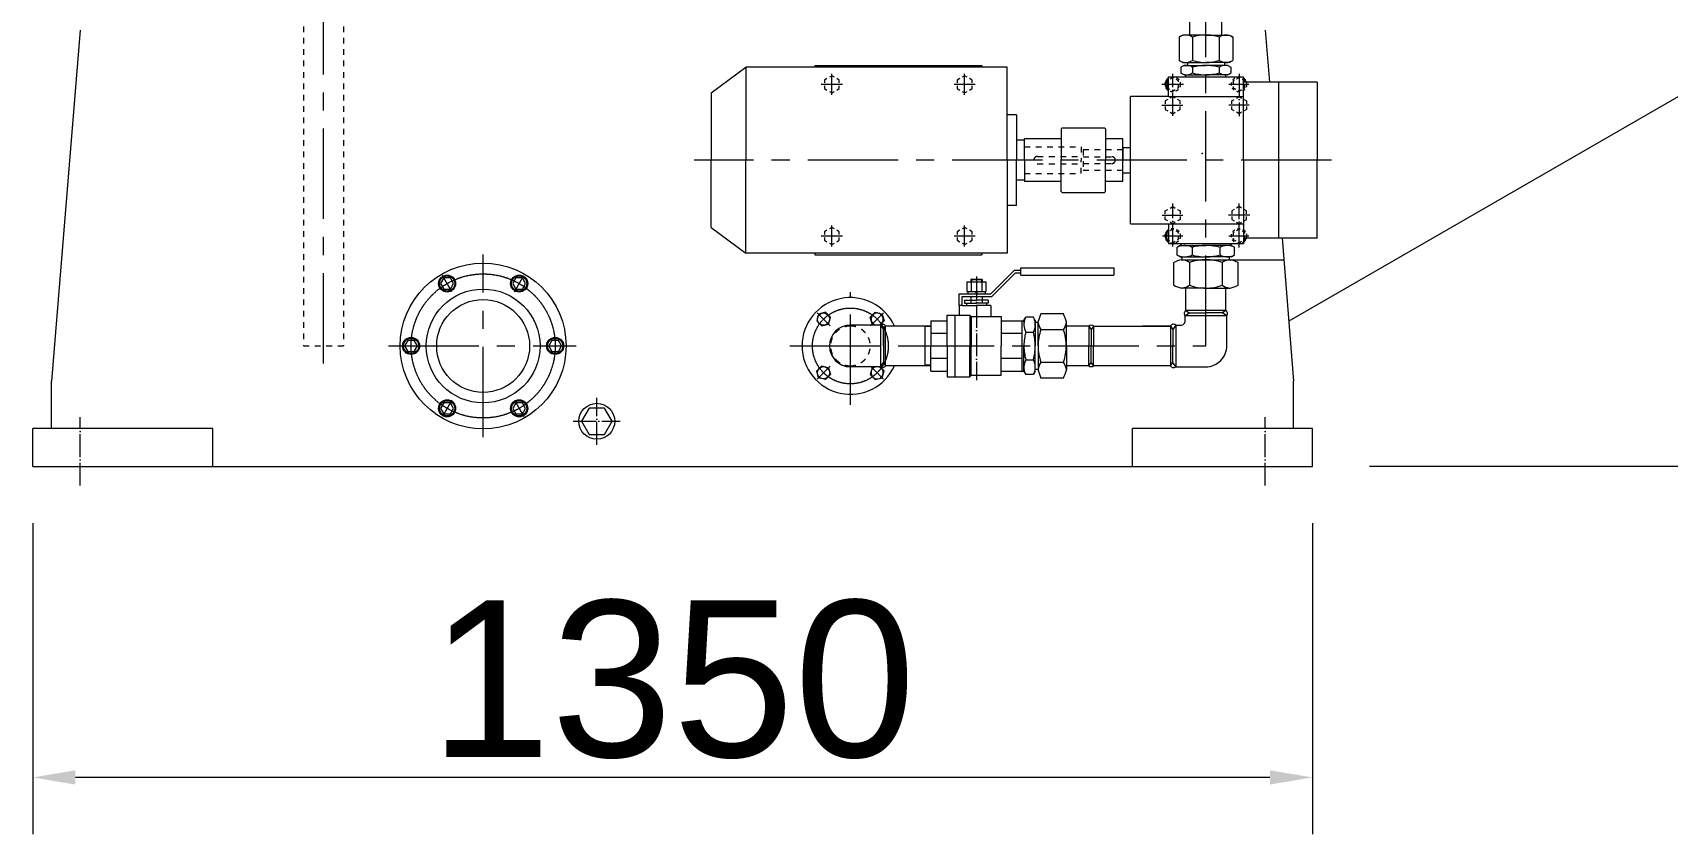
# Model space of a CAD drawing. Header units: millimetres. Extents: x 2 to 805233, y 2 to 613512.
# Drawn here: x 146850 to 190645, y 87445 to 108925 of the extents above; entities that cross this region are included whole.
import ezdxf

# ---------------------------------------------------------------- set-up
doc = ezdxf.new("R2010")
doc.units = ezdxf.units.MM
doc.header["$LTSCALE"] = 25.4
for name, pattern in [('ACAD_ISO04W100', [30, 24, -3, 0, -3]), ('CENTER', [50.8, 31.75, -6.35, 6.35, -6.35]), ('CHAIN', [0.7087, 0.4724, -0.0591, 0.1181, -0.0591]), ('EB_DASH', [6, 3, -3])]:
    doc.linetypes.add(name, pattern=pattern)
doc.layers.get('Defpoints').update_dxf_attribs({"lineweight": 5})
doc.layers.add('CAXA0', color=7, linetype='Continuous', lineweight=5)
doc.layers.add('CAXA1', color=5, linetype='CENTER', lineweight=5)
doc.styles.add('Roman', font='arial.ttf')
doc.styles.get("Standard").update_dxf_attribs({"font": 'arial.ttf'})
doc.dimstyles.new('ISO-25', dxfattribs={"dimscale": 30, "dimtxt": 38.1, "dimasz": 38.1, "dimexe": 50.8, "dimexo": 50.8, "dimgap": 15.875, "dimtad": 1, "dimtih": 1, "dimtoh": 1, "dimdec": 1, "dimlfac": 0.03937, "dimdsep": 46, "dimtxsty": 'Standard', "dimcen": 63.5, "dimclrd": 7, "dimclre": 7, "dimclrt": 7, "dimadec": 0, "dimazin": 0, "dimtfac": 1, "dimtdec": 1, "dimtmove": 0, "dimatfit": 3, "dimfxl": 25.4, "dimlwd": 5, "dimlwe": 5, "dimarcsym": 0})

# ---------------------------------------------------------------- blocks, each defined once
blk = doc.blocks.new('*D17')
at = {"color": 7, "linetype": 'Continuous', "lineweight": 5, "transparency": 16777216}
for p, q in [((146850, 95781), (146850, 87445)), ((181140, 95781), (181140, 87445)), ((179997, 88969), (147993, 88969))]:
    blk.add_line(p, q, dxfattribs=at)
at = {"color": 7, "transparency": 16777216}
for points in [[(147993, 89159), (147993, 88778), (146850, 88969)], [(179997, 89159), (179997, 88778), (181140, 88969)]]:
    blk.add_solid(points, dxfattribs=at)
at = {"layer": 'Defpoints', "color": 0, "transparency": 16777216}
for p in [(146850, 97305), (181140, 97305), (146850, 88969)]:
    blk.add_point(p, dxfattribs=at)
at = {"color": 7, "lineweight": 5, "transparency": 16777216, "insert": (163995, 91586), "char_height": 4191, "attachment_point": 5, "style": 'Roman'}
blk.add_mtext('1350', dxfattribs=at)
blk = doc.blocks.new('*D3')
at = {"color": 7, "linetype": 'Continuous', "lineweight": 5, "transparency": 16777216}
for p, q in [((194920, 222536), (210518, 222536)), ((208994, 221393), (208994, 150972)), ((208994, 98448), (208994, 145737)), ((182664, 97305), (210518, 97305))]:
    blk.add_line(p, q, dxfattribs=at)
at = {"color": 7, "transparency": 16777216}
for points in [[(208803, 221393), (209184, 221393), (208994, 222536)], [(208803, 98448), (209184, 98448), (208994, 97305)]]:
    blk.add_solid(points, dxfattribs=at)
at = {"layer": 'Defpoints', "color": 0, "transparency": 16777216}
for p in [(193396, 222536), (208994, 222536), (181140, 97305)]:
    blk.add_point(p, dxfattribs=at)
at = {"color": 7, "lineweight": 5, "transparency": 16777216, "insert": (208994, 148354), "char_height": 4191, "attachment_point": 5, "style": 'Roman'}
blk.add_mtext('4930', dxfattribs=at)

msp = doc.modelspace()

# ---------------------------------------------------------------- linework, layer by layer
at = {"color": 7, "linetype": 'EB_DASH', "lineweight": 5, "ltscale": 2}
for p, q in [((154107.96, 110004.99), (154107.96, 100530.93)), ((155174.59, 110004.99), (155174.59, 100530.93)), ((173418.74, 105864.79), (174942.74, 105864.79)), ((173774.34, 105610.79), (174942.74, 105610.79)), ((174942.74, 105864.79), (174942.74, 105509.19)), ((176060.34, 105788.59), (174993.54, 105788.59)), ((174993.54, 105788.59), (174993.54, 105229.79)), ((174993.54, 105598.09), (175768.24, 105598.09)), ((173418.74, 105153.59), (174942.74, 105153.59)), ((173774.34, 105407.59), (174942.74, 105407.59)), ((174942.74, 105153.59), (174942.74, 105509.19)), ((174993.54, 105420.29), (175768.24, 105420.29)), ((176060.34, 105229.79), (174993.54, 105229.79)), ((154107.96, 100530.93), (155174.59, 100530.93))]:
    msp.add_line(p, q, dxfattribs=at)
at = {"color": 7, "lineweight": 5}
for p, q in [((177852.15, 108862.82), (177851.86, 109446.91)), ((178713.6, 108862.83), (178713.87, 109446.91)), ((148120.34, 108988.99), (147358.34, 99590.99)), ((177565.02, 108807.48), (177564.46, 108182.08)), ((177565.02, 108807.48), (177564.46, 108182.08)), ((177661.38, 108862.99), (177565.02, 108807.48)), ((177661.38, 108862.99), (177565.02, 108807.48)), ((178283.89, 108862.43), (177661.38, 108862.99)), ((178283.89, 108862.43), (177661.38, 108862.99)), ((177924.43, 108807.16), (177923.87, 108181.76)), ((177924.43, 108807.16), (177923.87, 108181.76)), ((178281.85, 108862.43), (178904.37, 108863)), ((178281.85, 108862.43), (178904.37, 108863)), ((178641.31, 108807.16), (178641.88, 108181.76)), ((178641.31, 108807.16), (178641.88, 108181.76)), ((178904.37, 108863), (179000.72, 108807.49)), ((178904.37, 108863), (179000.72, 108807.49)), ((179000.72, 108807.49), (179001.29, 108182.09)), ((179000.72, 108807.49), (179001.29, 108182.09)), ((179870.34, 108988.99), (179982.8, 107602.02)), ((177660.71, 108126.39), (177564.46, 108182.08)), ((177660.71, 108126.39), (177564.46, 108182.08)), ((178905.04, 108126.4), (179001.29, 108182.09)), ((178905.04, 108126.4), (179001.29, 108182.09)), ((165024.04, 107310.67), (165958.13, 107998.39)), ((172959.73, 107998.39), (165958.13, 107998.39)), ((165958.13, 107998.39), (165958.13, 105509.19)), ((167805.34, 108049.19), (167805.34, 107998.39)), ((167805.34, 108049.19), (172275.74, 108049.19)), ((172275.74, 108049.19), (172275.74, 107998.39)), ((172959.73, 105509.19), (172959.73, 107998.39)), ((172959.73, 105509.19), (172959.73, 107769.79)), ((177278.27, 107210.99), (177278.27, 107744.39)), ((177278.27, 107744.39), (179287.42, 107744.39)), ((177698.94, 108049.19), (177615.08, 108000.87)), ((177615.08, 108000.87), (177615.08, 107843.51)), ((177698.94, 107795.19), (177615.08, 107843.51)), ((177660.71, 108126.39), (178283.23, 108125.83)), ((177660.71, 108126.39), (178283.23, 108125.83)), ((177698.94, 108049.19), (178282.84, 108049.19)), ((177698.94, 107795.19), (178282.84, 107795.19)), ((177749.48, 107744.38), (177749.48, 107795.18)), ((177787.93, 108126.28), (177787.84, 108049.19)), ((177787.93, 108126.28), (177787.84, 108049.19)), ((177923.69, 107998.58), (177923.69, 107845.8)), ((178905.04, 108126.4), (178282.52, 108125.83)), ((178905.04, 108126.4), (178282.52, 108125.83)), ((178866.81, 108049.2), (178282.91, 108049.19)), ((178866.82, 107795.2), (178282.91, 107795.19)), ((178642.07, 107998.58), (178642.07, 107845.81)), ((178777.82, 108126.29), (178777.91, 108049.2)), ((178777.82, 108126.29), (178777.91, 108049.2)), ((178816.28, 107744.39), (178816.28, 107795.19)), ((178866.81, 108049.2), (178950.68, 108000.88)), ((178866.82, 107795.2), (178950.68, 107843.52)), ((178950.68, 108000.88), (178950.68, 107843.52)), ((179287.42, 105509.19), (179287.42, 107744.39)), ((165024.04, 107310.67), (165024.04, 105509.19)), ((177278.27, 107654.21), (177238.18, 107631.06)), ((177238.18, 107631.06), (177238.18, 107451.32)), ((177238.18, 107451.32), (177278.27, 107428.17)), ((179287.42, 107654.21), (179327.51, 107631.06)), ((181267.34, 107602.02), (179287.42, 107602.02)), ((179327.51, 107631.06), (179327.51, 107602.02)), ((180226.58, 107602.02), (180226.58, 103416.36)), ((191808.32, 107718.99), (180502.56, 101191.61)), ((181267.34, 107602.02), (181267.34, 105509.19)), ((176263.54, 103807.39), (176263.54, 107210.99)), ((177278.27, 107210.99), (176263.54, 107210.99)), ((177278.27, 107210.99), (179287.42, 107210.99)), ((173209.98, 106727.69), (172959.73, 106727.69)), ((173209.98, 106727.69), (173209.98, 105509.19)), ((173418.74, 106047.18), (173209.98, 106047.18)), ((173418.74, 105509.19), (173418.74, 106080.69)), ((174409.34, 106080.69), (173418.74, 106080.69)), ((174409.34, 106347.39), (174434.74, 106372.79)), ((174409.34, 106347.39), (174409.34, 105509.19)), ((174434.74, 106372.79), (175565.04, 106372.79)), ((175565.04, 106372.79), (175590.44, 106347.39)), ((175590.44, 106347.39), (175590.44, 105509.19)), ((176060.34, 106080.69), (175590.44, 106080.69)), ((176060.34, 104937.69), (176060.34, 106080.69)), ((176060.34, 105851.02), (176060.34, 105509.19)), ((176060.34, 105851.02), (176263.54, 105851.02)), ((165024.04, 103707.71), (165024.04, 105509.19)), ((165958.13, 103019.99), (165958.13, 105509.19)), ((172959.73, 105509.19), (172959.73, 103248.59)), ((172959.73, 105509.19), (172959.73, 103019.99)), ((173209.98, 104290.69), (173209.98, 105509.19)), ((173418.74, 105509.19), (173418.74, 104937.69)), ((174409.34, 104670.99), (174409.34, 105509.19)), ((175590.44, 104670.99), (175590.44, 105509.19)), ((176060.34, 105167.36), (176060.34, 105509.19)), ((176060.34, 105167.36), (176263.54, 105167.36)), ((179287.42, 105509.19), (179287.42, 103273.99)), ((181267.34, 103416.36), (181267.34, 105509.19)), ((173418.74, 104971.2), (173209.98, 104971.2)), ((174409.34, 104937.69), (173418.74, 104937.69)), ((174409.34, 104670.99), (174434.74, 104645.59)), ((175565.04, 104645.59), (175590.44, 104670.99)), ((176060.34, 104937.69), (175590.44, 104937.69)), ((173209.98, 104290.69), (172959.73, 104290.69)), ((174434.74, 104645.59), (175565.04, 104645.59)), ((176263.54, 103807.39), (179287.42, 103807.39)), ((177278.27, 103807.39), (177278.27, 103273.99)), ((165024.04, 103707.71), (165958.13, 103019.99)), ((177238.18, 103567.06), (177278.27, 103590.21)), ((177238.18, 103387.32), (177238.18, 103567.06)), ((177278.27, 103364.17), (177238.18, 103387.32)), ((181267.34, 103416.36), (179287.42, 103416.36)), ((179287.42, 103364.17), (179327.51, 103387.32)), ((179327.51, 103387.32), (179327.51, 103416.36)), ((180322.18, 103416.36), (180632.34, 99590.99)), ((172959.73, 103019.99), (165958.13, 103019.99)), ((167805.34, 103019.99), (167805.34, 102969.19)), ((167805.34, 102969.19), (172275.74, 102969.19)), ((172275.74, 103019.99), (172275.74, 102969.19)), ((177278.27, 103273.99), (178282.84, 103273.99)), ((177597.48, 103223.18), (177513.61, 103174.86)), ((177513.62, 102966.7), (177513.61, 103174.86)), ((177597.48, 102918.38), (177513.62, 102966.7)), ((177597.48, 103223.18), (178282.98, 103223.19)), ((177597.48, 102918.38), (178282.98, 102918.39)), ((177611.1, 103273.98), (177611.1, 103223.18)), ((177650.61, 102842.18), (177650.61, 102918.38)), ((177910.66, 103172.57), (177910.66, 102969)), ((178282.84, 103273.99), (179287.42, 103273.99)), ((178968.35, 103223.19), (178282.84, 103223.19)), ((178968.35, 102918.39), (178282.84, 102918.39)), ((178655.17, 103172.58), (178655.17, 102969)), ((178915.21, 102842.19), (178915.21, 102918.39)), ((178954.72, 103273.99), (178954.72, 103223.19)), ((178968.35, 103223.19), (179052.21, 103174.87)), ((178968.35, 102918.39), (179052.21, 102966.71)), ((179052.21, 102966.71), (179052.21, 103174.87)), ((173152.04, 102562.93), (172517.04, 101927.93)), ((173183.61, 102486.73), (172548.61, 101851.73)), ((173152.04, 102562.93), (173328.79, 102562.93)), ((173183.61, 102486.73), (173328.79, 102486.73)), ((173328.79, 102426.35), (173328.79, 102623.3)), ((173328.79, 102623.3), (175819.04, 102623.3)), ((175819.04, 102623.3), (175819.04, 102426.35)), ((177419.48, 102156.38), (177419.48, 102765.98)), ((177622.53, 102842.19), (177650.47, 102842.19)), ((177650.61, 102842.19), (178933.81, 102842.19)), ((177844.75, 102765.98), (177844.76, 102156.38)), ((178282.84, 102539.17), (178282.93, 102539.17)), ((178721.08, 102765.99), (178721.08, 102156.39)), ((178933.81, 102842.19), (180368.73, 102842.19)), ((179146.35, 102156.39), (179146.35, 102765.99)), ((171882.04, 102245.43), (172390.04, 102245.43)), ((171882.04, 102245.43), (171882.04, 101991.43)), ((172005.54, 102322.14), (171983.64, 102307.88)), ((171983.64, 102307.88), (171983.64, 102245.43)), ((171983.64, 102307.88), (172288.44, 102307.88)), ((171993.72, 102245.43), (171993.72, 101991.43)), ((172005.54, 102322.14), (172266.55, 102322.14)), ((172005.54, 102307.88), (172005.54, 102245.43)), ((172266.55, 102322.14), (172288.44, 102307.88)), ((172266.55, 102307.88), (172266.55, 102245.43)), ((172278.36, 102245.43), (172278.36, 101991.43)), ((172288.44, 102307.88), (172288.44, 102245.43)), ((172390.04, 102245.43), (172390.04, 101991.43)), ((173328.79, 102426.35), (175819.04, 102426.35)), ((178282.91, 102080.19), (177632.03, 102080.18)), ((177749.69, 101483.55), (177749.69, 102080.18)), ((178282.93, 102080.19), (178933.81, 102080.19)), ((178816.15, 101483.56), (178816.15, 102080.19)), ((171673.28, 101927.93), (172517.04, 101927.93)), ((171673.28, 101616.95), (171673.28, 101927.93)), ((171749.48, 101616.95), (171673.28, 101616.95)), ((171673.28, 101616.95), (171673.28, 101356.43)), ((171749.48, 101851.73), (172548.61, 101851.73)), ((171749.48, 101616.95), (171749.48, 101851.73)), ((171749.48, 101616.95), (172136.04, 101616.95)), ((171819.26, 101758.69), (172136.04, 101758.69)), ((171819.26, 101758.69), (171819.26, 101679.95)), ((171819.26, 101679.95), (172136.04, 101679.95)), ((171868.79, 101679.95), (171868.79, 101616.95)), ((171882.04, 101991.43), (172390.04, 101991.43)), ((171904.27, 101991.43), (171904.27, 101927.93)), ((171983.64, 101851.73), (171983.64, 101679.95)), ((172094.16, 101991.43), (172154.71, 101927.93)), ((172108.68, 101991.43), (172169.22, 101927.93)), ((172452.82, 101758.69), (172136.04, 101758.69)), ((172452.82, 101679.95), (172136.04, 101679.95)), ((172522.6, 101616.95), (172136.04, 101616.95)), ((172288.44, 101851.73), (172288.44, 101679.95)), ((172367.81, 101991.43), (172367.81, 101927.93)), ((172403.3, 101679.95), (172403.3, 101616.95)), ((172452.82, 101758.69), (172452.82, 101679.95)), ((172522.6, 101616.95), (172522.6, 101316.44)), ((170916.84, 101204.03), (170916.84, 100530.73)), ((170916.84, 101204.03), (171348.64, 101204.03)), ((171348.64, 100530.93), (171348.64, 101356.43)), ((171348.64, 101356.43), (171958.24, 101356.43)), ((171560.21, 101356.43), (171560.21, 99705.43)), ((171958.24, 101356.43), (171958.24, 100530.93)), ((171958.24, 101356.43), (171992.98, 101316.44)), ((171992.98, 101316.44), (172796.44, 101316.44)), ((171992.98, 101316.44), (171992.98, 100530.93)), ((172796.44, 101316.44), (172796.44, 100530.73)), ((172796.44, 101204.03), (173355.24, 101204.03)), ((173355.24, 101204.03), (173355.24, 100530.73)), ((173355.24, 101204.03), (173406.04, 101204.03)), ((173406.04, 101216.43), (173454.36, 101300.29)), ((173406.04, 101216.43), (173406.04, 101063.1)), ((173662.53, 101300.29), (173454.36, 101300.29)), ((173710.84, 101216.43), (173662.53, 101300.29)), ((173710.84, 101216.43), (173710.84, 100530.93)), ((173787.04, 100531.01), (173787.04, 101181.89)), ((174464.67, 101394.44), (173863.24, 101394.44)), ((174543.96, 100524.29), (174543.96, 101175.16)), ((177724.04, 101339.83), (177838.43, 101419.93)), ((178841.64, 101339.95), (177724.04, 101339.83)), ((177724.04, 101191.33), (177724.04, 101339.83)), ((177749.53, 101483.56), (177838.43, 101419.93)), ((178816.15, 101483.56), (177749.53, 101483.56)), ((177838.43, 101419.93), (178282.93, 101419.93)), ((178727.42, 101419.93), (178282.92, 101419.93)), ((178816.32, 101483.57), (178727.42, 101419.93)), ((178841.81, 101339.84), (178727.42, 101419.93)), ((178841.64, 100529.68), (178841.64, 101339.95)), ((169566.8, 101089.73), (168757.84, 101089.73)), ((169566.75, 101089.8), (169646.84, 100975.41)), ((169566.8, 101089.73), (169566.8, 99972.13)), ((169646.84, 100975.41), (169698.07, 101064.14)), ((169646.84, 100975.24), (169646.84, 100086.44)), ((170707.74, 101064.14), (169698.07, 101064.14)), ((169698.07, 99997.71), (169698.07, 101064.14)), ((170916.84, 101059.08), (170707.74, 101064.14)), ((170750.61, 101063.11), (170750.61, 99997.52)), ((170916.84, 101046.08), (170750.61, 101050.1)), ((171348.64, 100867.38), (170916.84, 100867.38)), ((173355.24, 100867.38), (172796.44, 100867.38)), ((173456.65, 100903.25), (173660.23, 100903.25)), ((173787.04, 101163.3), (173710.84, 101163.3)), ((173863.24, 100969.16), (174471.96, 100969.16)), ((175145.67, 101064.24), (174543.96, 101064.24)), ((175145.67, 101064.24), (175209.31, 100975.34)), ((175145.67, 101064.24), (175145.67, 100530.93)), ((175272.94, 101064.24), (175209.31, 100975.34)), ((175209.31, 100975.34), (175209.31, 100530.84)), ((175272.87, 101064.14), (175272.87, 100530.93)), ((175272.94, 101064.24), (177330.3, 101064.14)), ((177330.3, 101064.14), (176581.13, 101064.14)), ((177330.29, 101064.14), (177393.93, 100975.24)), ((177330.29, 101064.14), (177330.3, 99997.52)), ((177330.3, 101064.14), (177393.93, 100975.24)), ((177474.01, 101089.8), (177393.92, 100975.41)), ((177393.93, 100975.24), (177393.93, 100530.74)), ((177473.9, 101089.63), (177474.03, 99972.03)), ((177473.96, 101089.73), (177622.44, 101089.73)), ((170916.84, 99857.83), (170916.84, 100531.12)), ((171348.64, 100530.93), (171348.64, 99705.43)), ((171958.24, 99705.43), (171958.24, 100530.93)), ((171992.98, 99745.41), (171992.98, 100530.93)), ((172796.44, 99745.41), (172796.44, 100531.12)), ((173355.24, 100530.93), (173355.24, 99857.83)), ((173355.24, 100530.93), (173355.24, 99857.83)), ((173406.04, 99845.42), (173406.04, 100530.93)), ((173710.84, 99845.42), (173710.84, 100530.93)), ((173787.04, 100530.84), (173787.04, 99879.96)), ((174543.96, 100537.56), (174543.96, 99886.69)), ((175145.67, 99997.61), (175145.67, 100530.93)), ((175209.31, 100086.51), (175209.31, 100531.01)), ((175272.87, 99997.71), (175272.87, 100530.93)), ((177393.93, 100086.61), (177393.93, 100531.11)), ((169566.8, 99972.13), (168757.84, 99972.13)), ((169566.75, 99972.05), (169646.84, 100086.44)), ((169646.84, 100086.44), (169698.07, 99997.71)), ((170916.84, 99997.52), (169697.98, 99997.52)), ((170916.84, 100015.77), (170750.61, 100011.75)), ((171348.64, 100194.47), (170916.84, 100194.47)), ((170916.84, 99857.83), (171348.64, 99857.83)), ((173355.24, 100194.47), (172796.44, 100194.47)), ((172796.44, 99857.83), (173406.04, 99857.83)), ((173456.65, 100158.6), (173660.23, 100158.6)), ((173787.04, 99898.55), (173710.84, 99898.55)), ((173863.24, 100092.69), (174471.96, 100092.69)), ((175145.67, 99997.61), (174543.96, 99997.61)), ((175145.67, 99997.61), (174980.94, 99997.52)), ((175145.67, 99997.61), (175209.31, 100086.51)), ((175272.94, 99997.61), (175209.31, 100086.51)), ((177330.3, 99997.52), (175272.87, 99997.71)), ((177330.29, 99997.71), (177393.93, 100086.61)), ((177330.3, 99997.71), (177393.93, 100086.61)), ((177474.01, 99972.05), (177393.92, 100086.44)), ((177473.96, 99972.13), (178282.93, 99972.13)), ((147358.34, 98320.99), (147358.34, 99590.99)), ((171348.64, 99705.43), (171958.24, 99705.43)), ((171958.24, 99705.43), (171992.98, 99745.41)), ((171992.98, 99745.41), (172796.44, 99745.41)), ((173406.04, 99845.42), (173454.36, 99761.56)), ((173662.53, 99761.56), (173454.36, 99761.56)), ((173710.84, 99845.42), (173662.53, 99761.56)), ((174464.67, 99667.41), (173863.24, 99667.41)), ((180632.34, 98320.99), (180632.34, 99590.99)), ((146850.34, 97304.99), (146850.34, 98320.99)), ((151676.34, 98320.99), (146850.34, 98320.99)), ((151676.34, 97304.99), (151676.34, 98320.99)), ((181140.34, 98320.99), (176314.34, 98320.99)), ((176314.34, 97304.99), (176314.34, 98320.99)), ((181140.34, 97304.99), (181140.34, 98320.99)), ((146850.34, 97304.99), (181140.34, 97304.99))]:
    msp.add_line(p, q, dxfattribs=at)
at = {"color": 7, "linetype": 'ACAD_ISO04W100', "lineweight": 5}
for p, q in [((168262.54, 107256.75), (168262.54, 107825.63)), ((171818.54, 107256.75), (171818.54, 107825.63)), ((177393.84, 106701.45), (177393.84, 107825.63)), ((179171.84, 107819.04), (179171.84, 106683.76)), ((167978.1, 107541.19), (168546.99, 107541.19)), ((171534.1, 107541.19), (172102.99, 107541.19)), ((177103, 107541.19), (177678.82, 107541.19)), ((178894.25, 107541.19), (179437.14, 107541.19)), ((177098.12, 106982.39), (177665.01, 106982.39)), ((179444.33, 106982.39), (178896.71, 106982.39)), ((177393.84, 103191.56), (177393.84, 104350.96)), ((179171.84, 103167.5), (179171.84, 104344.6)), ((177110.25, 104035.99), (177666.9, 104035.99)), ((179458.98, 104035.99), (178887.16, 104035.99)), ((167978.1, 103477.19), (168546.99, 103477.19)), ((168262.54, 103192.75), (168262.54, 103761.63)), ((171534.1, 103477.19), (172102.99, 103477.19)), ((171818.54, 103192.75), (171818.54, 103761.63)), ((177115.92, 103477.19), (177668.79, 103477.19)), ((178898.97, 103477.19), (179434.51, 103477.19)), ((158080.61, 101982.3), (157826.27, 102422.83)), ((159756.67, 101982.3), (160011.01, 102422.83)), ((172136.04, 102390.56), (172136.04, 99614.11)), ((168214.69, 101074.08), (167870.01, 101418.76)), ((169301, 101074.08), (169645.68, 101418.76)), ((169646.84, 100530.93), (169646.84, 100975.41)), ((168214.69, 99987.77), (167870.01, 99643.09)), ((169301, 99987.77), (169645.68, 99643.09)), ((158080.61, 99079.28), (157826.27, 98638.75)), ((159756.67, 99079.28), (160011.01, 98638.75)), ((161962.07, 97884.37), (161962.07, 99138.61)), ((148120.34, 96792.7), (148120.34, 98621.08)), ((179870.34, 96792.7), (179870.34, 98621.08)), ((161334.95, 98511.49), (162589.19, 98511.49))]:
    msp.add_line(p, q, dxfattribs=at)
at = {"color": 7, "linetype": 'EB_DASH', "lineweight": 5}
for points in [[(168262.54, 107769.79), (168064.57, 107655.49), (168064.57, 107426.89), (168262.54, 107312.59), (168460.52, 107426.89), (168460.52, 107655.49)], [(171818.54, 107769.79), (171620.57, 107655.49), (171620.57, 107426.89), (171818.54, 107312.59), (172016.52, 107426.89), (172016.52, 107655.49)], [(177393.84, 107720.94), (177238.18, 107631.06), (177238.18, 107451.32), (177393.84, 107361.44), (177549.51, 107451.32), (177549.51, 107631.06)], [(179171.84, 107720.94), (179016.18, 107631.06), (179016.18, 107451.32), (179171.84, 107361.44), (179327.51, 107451.32), (179327.51, 107631.06)], [(177393.84, 107210.99), (177195.87, 107096.69), (177195.87, 106868.09), (177393.84, 106753.79), (177591.82, 106868.09), (177591.82, 107096.69)], [(179171.84, 107210.99), (179369.82, 107096.69), (179369.82, 106868.09), (179171.84, 106753.79), (178973.87, 106868.09), (178973.87, 107096.69)], [(177393.84, 103807.39), (177195.87, 103921.69), (177195.87, 104150.29), (177393.84, 104264.59), (177591.82, 104150.29), (177591.82, 103921.69)], [(179171.84, 103807.39), (179369.82, 103921.69), (179369.82, 104150.29), (179171.84, 104264.59), (178973.87, 104150.29), (178973.87, 103921.69)], [(168262.54, 103705.79), (168064.57, 103591.49), (168064.57, 103362.89), (168262.54, 103248.59), (168460.52, 103362.89), (168460.52, 103591.49)], [(171818.54, 103705.79), (171620.57, 103591.49), (171620.57, 103362.89), (171818.54, 103248.59), (172016.52, 103362.89), (172016.52, 103591.49)], [(177393.84, 103656.94), (177238.18, 103567.06), (177238.18, 103387.32), (177393.84, 103297.44), (177549.51, 103387.32), (177549.51, 103567.06)], [(179171.84, 103656.94), (179016.18, 103567.06), (179016.18, 103387.32), (179171.84, 103297.44), (179327.51, 103387.32), (179327.51, 103567.06)]]:
    msp.add_lwpolyline(points, close=True, dxfattribs=at)
at = {"color": 7, "lineweight": 5}
for points in [[(157780.74, 102202.57), (157867.09, 102053), (158039.79, 102053), (158126.14, 102202.57), (158039.79, 102352.13), (157867.09, 102352.13)], [(159797.49, 102352.13), (159711.14, 102202.57), (159797.49, 102053), (159970.19, 102053), (160056.54, 102202.57), (159970.19, 102352.13)], [(168089.59, 101433.12), (167905.35, 101384.68), (167855.18, 101200.9), (167989.26, 101065.57), (168173.49, 101114.01), (168223.66, 101297.79)], [(156901.89, 100381.23), (157074.59, 100381.23), (157160.94, 100530.79), (157074.59, 100680.35), (156901.89, 100680.35), (156815.54, 100530.79)], [(160935.39, 100680.35), (160762.69, 100680.35), (160676.34, 100530.79), (160762.69, 100381.23), (160935.39, 100381.23), (161021.74, 100530.79)], [(168089.59, 99628.73), (167905.35, 99677.17), (167855.18, 99860.95), (167989.26, 99996.28), (168173.49, 99947.84), (168223.66, 99764.06)], [(158039.79, 98709.45), (158126.14, 98859.01), (158039.79, 99008.58), (157867.09, 99008.58), (157780.74, 98859.01), (157867.09, 98709.45)], [(160056.54, 98859.01), (159970.19, 99008.58), (159797.49, 99008.58), (159711.14, 98859.01), (159797.49, 98709.45), (159970.19, 98709.45)], [(162166.93, 98866.31), (161757.21, 98866.31), (161552.36, 98511.49), (161757.21, 98156.67), (162166.93, 98156.67), (162371.78, 98511.49)]]:
    msp.add_lwpolyline(points, close=True, dxfattribs=at)
for points in [[(169434.56, 101089.73), (169342.19, 101114.01), (169292.03, 101297.79), (169426.1, 101433.12), (169610.34, 101384.68), (169660.5, 101200.9), (169550.36, 101089.73)], [(169434.56, 99972.13), (169342.19, 99947.84), (169292.03, 99764.06), (169426.1, 99628.73), (169610.34, 99677.17), (169660.5, 99860.95), (169550.36, 99972.13)]]:
    msp.add_lwpolyline(points, dxfattribs=at)
at = {"color": 7, "linetype": 'EB_DASH', "lineweight": 5}
for centre in [(177393.84, 107541.19), (179171.84, 107541.19), (177393.84, 103477.19), (179171.84, 103477.19)]:
    msp.add_circle(centre, 203.2, dxfattribs=at)
at = {"color": 7, "lineweight": 5}
for centre, radius in [((158918.64, 100530.79), 2222.5), ((158918.64, 100530.79), 1524), ((157953.44, 102202.57), 228.6), ((157953.44, 102202.57), 203.2), ((159883.84, 102202.57), 228.6), ((159883.84, 102202.57), 203.2), ((158918.64, 100530.79), 1244.6), ((168039.42, 101249.35), 164.98), ((156988.24, 100530.79), 228.6), ((156988.24, 100530.79), 203.2), ((160849.04, 100530.79), 228.6), ((160849.04, 100530.79), 203.2), ((168039.42, 99812.5), 164.98), ((157953.44, 98859.01), 228.6), ((157953.44, 98859.01), 203.2), ((159883.84, 98859.01), 228.6), ((159883.84, 98859.01), 203.2), ((161962.07, 98511.49), 482.07)]:
    msp.add_circle(centre, radius, dxfattribs=at)
at = {"color": 7, "linetype": 'CHAIN', "lineweight": 5, "ltscale": 5}
for centre, radius in [((158918.64, 100530.79), 1930.4), ((168757.84, 100530.93), 1016)]:
    msp.add_circle(centre, radius, dxfattribs=at)
at = {"color": 7, "lineweight": 5}
for centre, radius, start, end in [((177744.49, 108544.71), 318.21, 55.564318, 124.332813), ((177744.49, 108544.71), 318.21, 55.564318, 124.332813), ((178282.82, 107673), 1189.43, 89.948565, 107.536519), ((178282.82, 107673), 1189.43, 89.948565, 107.536519), ((178282.94, 107673), 1189.43, 72.464305, 90.052259), ((178282.94, 107673), 1189.43, 72.464305, 90.052259), ((178821.26, 108544.72), 318.21, 55.668012, 124.436507), ((178821.26, 108544.72), 318.21, 55.668012, 124.436507), ((177744.4, 108444.53), 318.21, 235.564318, 304.332813), ((177744.4, 108444.53), 318.21, 235.564318, 304.332813), ((178284.3, 109315.27), 1189.43, 252.360611, 269.948565), ((178284.3, 109315.27), 1189.43, 252.360611, 269.948565), ((178281.44, 109315.27), 1189.43, 270.052259, 287.640213), ((178281.44, 109315.27), 1189.43, 270.052259, 287.640213), ((178821.35, 108444.53), 318.21, 235.668012, 304.436507), ((178821.35, 108444.53), 318.21, 235.668012, 304.436507), ((177768.87, 107787.11), 262.08, 53.7922, 118.484257), ((177768.87, 108057.27), 262.08, 241.515743, 306.2078), ((178313.52, 106531.82), 1517.68, 91.158171, 104.883927), ((178313.52, 109312.56), 1517.68, 255.116073, 268.841829), ((178252.26, 106531.82), 1517.68, 75.116898, 88.842654), ((178252.22, 109312.56), 1517.68, 271.158995, 284.884751), ((178796.89, 107787.12), 262.08, 61.516568, 126.208624), ((178796.88, 108057.28), 262.08, 233.793025, 298.485081), ((177393.84, 107541.19), 203.2, 124.665157, 235.334843), ((179171.84, 107541.19), 203.2, 17.419181, 55.334843), ((177393.84, 103477.19), 203.2, 124.665157, 235.334843), ((179171.84, 103477.19), 203.2, 304.665157, 342.580819), ((177706.25, 102783.78), 439.25, 62.266949, 111.99785), ((177706.24, 103357.78), 439.25, 248.003799, 297.7347), ((178300.51, 101705.82), 1517.68, 91.158995, 104.884751), ((178300.47, 104435.76), 1517.68, 255.116898, 268.842654), ((178265.33, 101705.82), 1517.68, 75.116073, 88.841829), ((178265.33, 104435.76), 1517.68, 271.158171, 284.883927), ((178859.58, 102783.79), 439.25, 68.002975, 117.733875), ((178859.58, 103357.79), 439.25, 242.266125, 291.997025), ((177978.9, 101540.13), 1347.46, 104.917736, 114.530071), ((177542.27, 102289.38), 564.49, 57.599131, 78.323191), ((178282.92, 101544.41), 1297.78, 90.000824, 109.732438), ((178282.93, 101544.41), 1297.78, 70.268386, 90), ((179023.56, 102289.39), 564.49, 101.677633, 122.401693), ((178586.94, 101540.14), 1347.46, 65.470754, 75.083088), ((177978.88, 103382.24), 1347.46, 245.471578, 255.083913), ((177542.27, 102632.98), 564.49, 281.678457, 302.402518), ((178282.89, 103377.97), 1297.78, 250.26921, 270.000824), ((178282.93, 103377.97), 1297.78, 270, 289.731614), ((179023.56, 102632.99), 564.49, 237.598307, 258.322367), ((178586.94, 103382.24), 1347.46, 284.916912, 294.529246), ((168757.84, 100530.93), 1295.4, 24.306842, 335.683928), ((169476.26, 101249.35), 164.98, 284.641602, 255.358398), ((173845.44, 101107.66), 439.25, 158.002975, 207.733875), ((173271.44, 101107.66), 439.25, 332.266125, 21.997025), ((175089.1, 100835.03), 1347.46, 155.470754, 165.083088), ((173241.91, 100828.3), 1347.46, 14.916912, 24.844004), ((177622.44, 101191.33), 101.6, 270, 0), ((177797.59, 101400.91), 95.6, 120.175825, 219.712155), ((178768.26, 101400.92), 95.6, 320.28867, 59.824999), ((168757.84, 100530.93), 558.8, 90, 270), ((169622.92, 101028.11), 83.35, 25.617494, 132.326989), ((174923.41, 100513.42), 1517.68, 165.116073, 178.841829), ((172193.48, 100513.42), 1517.68, 1.158171, 14.883927), ((174339.85, 101271.64), 564.49, 191.677633, 212.401693), ((175084.82, 100531.01), 1297.78, 160.268386, 180), ((173991.16, 101264.92), 564.49, 327.598307, 348.322367), ((173246.18, 100524.29), 1297.78, 0, 19.731614), ((175209.31, 100975.34), 109.21, 54.405312, 125.594688), ((177412.93, 101016.25), 95.6, 50.289082, 149.825411), ((174923.41, 100548.44), 1517.68, 181.158171, 194.883927), ((172193.48, 100548.44), 1517.68, 345.116073, 358.841829), ((175084.82, 100530.84), 1297.78, 180, 199.731614), ((173246.18, 100537.56), 1297.78, 340.268386, 0), ((178282.93, 100530.93), 558.8, 270, 1.018182), ((178282.93, 100530.93), 558.71, 359.871945, 0.128055), ((169476.26, 99812.5), 164.98, 104.641602, 75.358398), ((169622.92, 100033.74), 83.35, 227.673011, 334.382506), ((173845.44, 99954.19), 439.25, 152.266125, 201.997025), ((173271.44, 99954.19), 439.25, 338.002975, 27.733875), ((174339.85, 99790.21), 564.49, 147.598307, 168.322367), ((175089.1, 100226.82), 1347.46, 194.916912, 204.529246), ((173241.91, 100233.55), 1347.46, 335.155996, 345.083088), ((173991.16, 99796.93), 564.49, 11.677633, 32.401693), ((175209.31, 100086.51), 109.21, 234.405312, 305.594688), ((177412.95, 100045.57), 95.6, 210.176237, 309.712567)]:
    msp.add_arc(centre, radius, start, end, dxfattribs=at)
at = {"color": 7, "linetype": 'EB_DASH', "lineweight": 5, "ltscale": 2}
for centre, radius, start, end in [((173774.34, 105509.19), 101.6, 90, 270), ((175768.24, 105509.19), 88.9, 0, 90), ((175768.24, 105509.19), 88.9, 270, 0), ((168757.84, 100530.93), 533.4, 90, 270), ((168757.84, 100530.93), 533.4, 270, 90)]:
    msp.add_arc(centre, radius, start, end, dxfattribs=at)
at = {"layer": 'CAXA0', "color": 7, "linetype": 'Continuous', "lineweight": 5}
msp.add_point((178183.78, 105686.99), dxfattribs=at)
at = {"layer": 'CAXA1', "linetype": 'CENTER', "lineweight": 5, "ltscale": 3}
for p, q in [((154641.19, 100063.48), (154641.19, 120770.04)), ((178282.93, 100530.93), (178282.85, 112143.83)), ((181647.43, 105509.19), (164576.75, 105509.19)), ((158918.64, 98088.34), (158918.64, 102980.74)), ((168757.84, 98950.98), (168757.84, 101974.33)), ((156384.14, 100530.79), (161407.85, 100530.79)), ((167135.44, 100530.93), (170288.91, 100530.93)), ((170191.98, 100530.93), (178282.93, 100530.93))]:
    msp.add_line(p, q, dxfattribs=at)

# ---------------------------------------------------------------- dimensions: what is measured, and where the dimension line sits
at = {"color": 7, "lineweight": 5}
dim = msp.add_linear_dim(base=(208993.62, 222535.86), p1=(181140.34, 97304.99), p2=(193395.84, 222535.86), angle=90, dimstyle='ISO-25', override={"dimscale": 30, "dimtxt": 139.7, "dimdec": 0, "dimpost": '\\X', "dimtxsty": 'Roman', "dimtmove": 1}, dxfattribs=at)
dim.commit()
dim.dimension.update_dxf_attribs({"geometry": '*D3', "text_midpoint": (208993.62, 148354.42), "dimtype": 160})
dim = msp.add_linear_dim(base=(146850.34, 88968.54), p1=(181140.34, 97304.99), p2=(146850.34, 97304.99), dimstyle='ISO-25', override={"dimscale": 30, "dimtxt": 139.7, "dimpost": '\\X', "dimtxsty": 'Roman', "dimtmove": 1}, dxfattribs=at)
dim.commit()
dim.dimension.update_dxf_attribs({"geometry": '*D17', "text_midpoint": (163995.34, 91586.03)})

doc.saveas('drawing.dxf')
